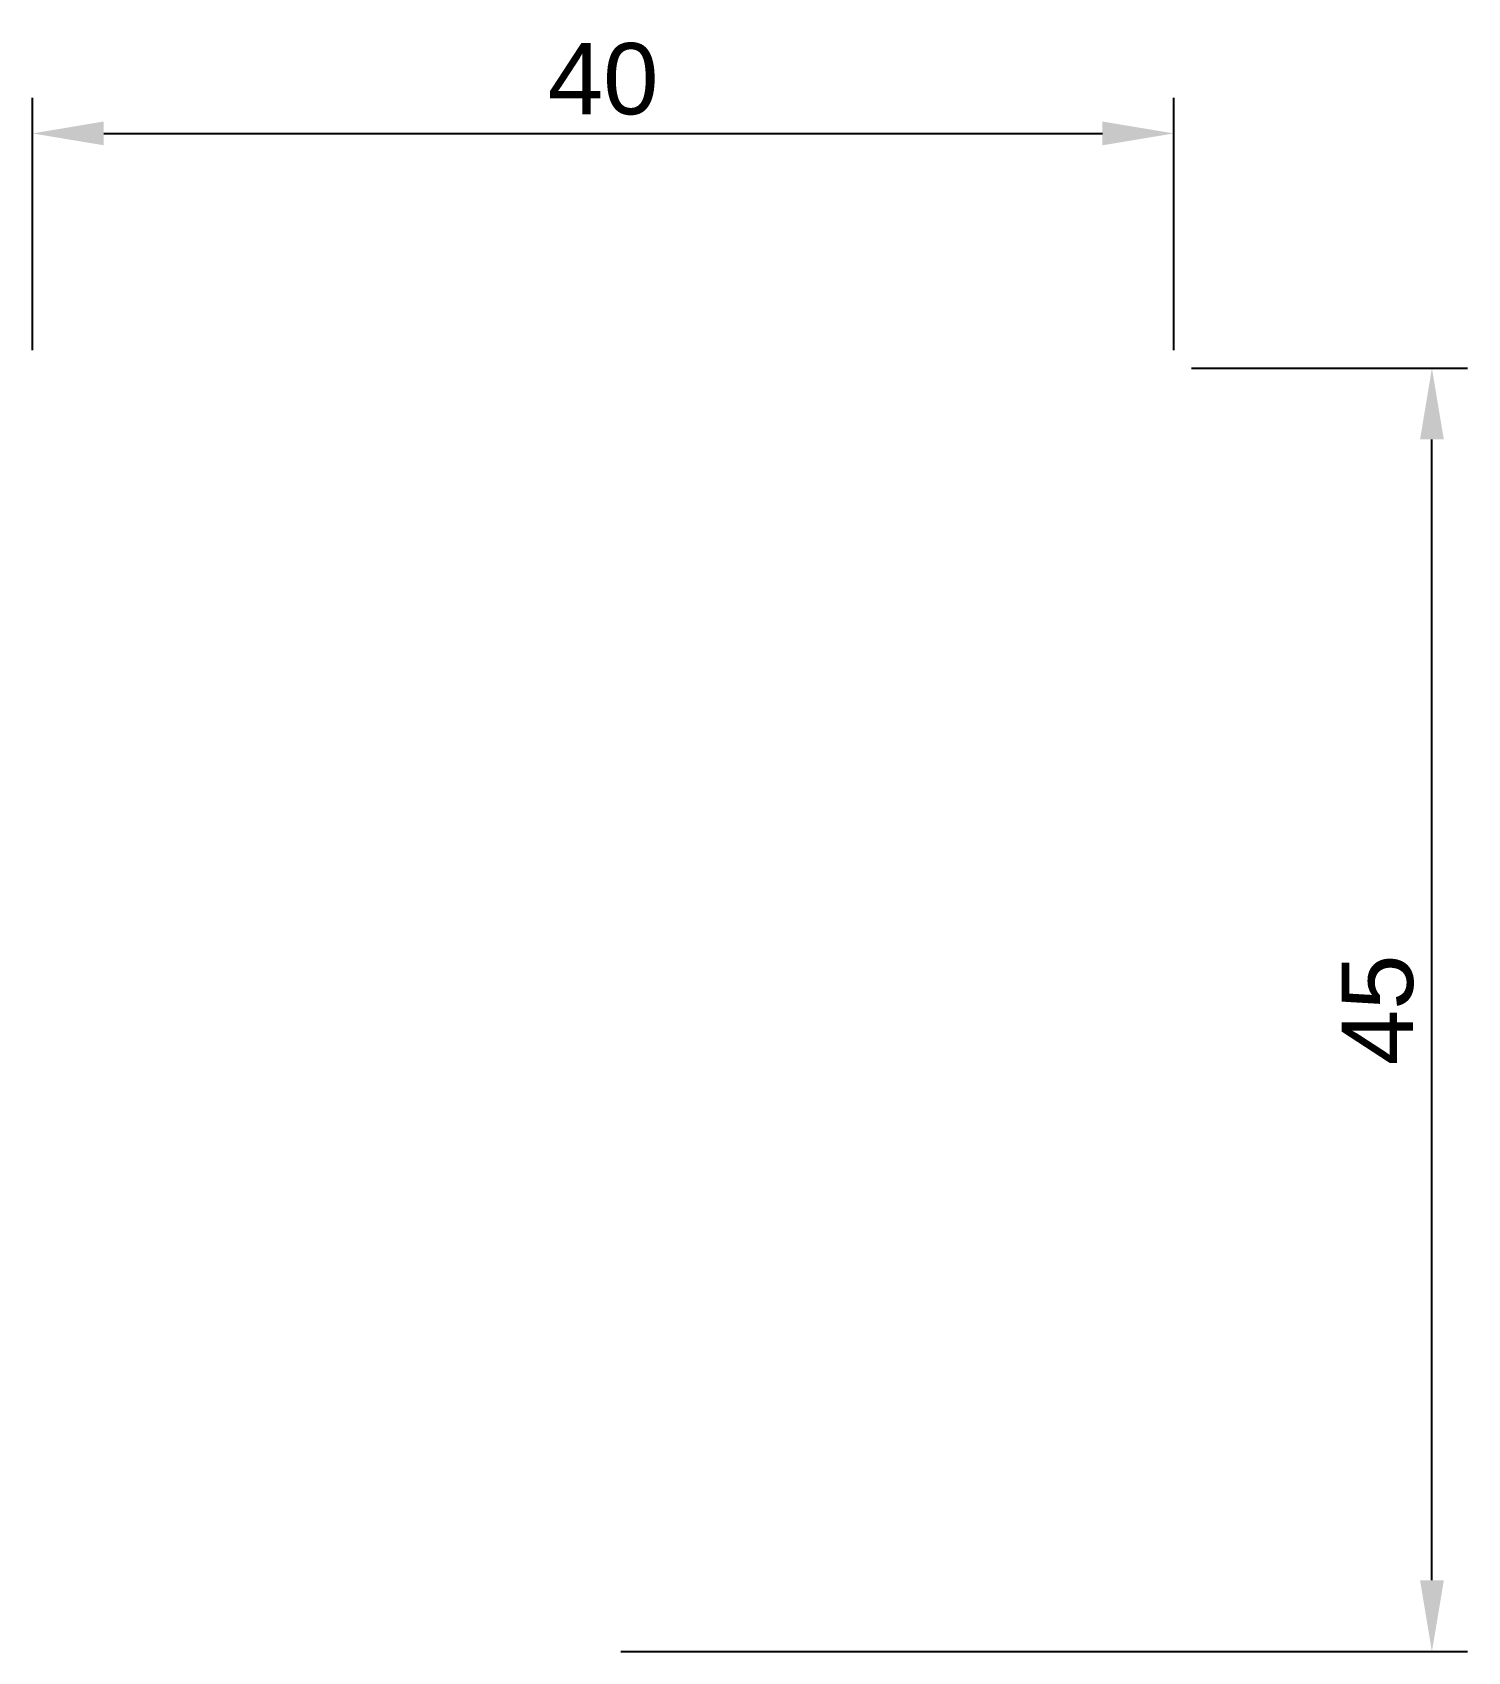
# Paper-space layout '6.2' of a CAD drawing. Header units: millimetres. Extents: x 81.4 to 131.7, y 46.4 to 103.2.
import ezdxf

# ---------------------------------------------------------------- set-up
doc = ezdxf.new("R2010")
doc.units = ezdxf.units.MM
doc.styles.get("Standard").update_dxf_attribs({"font": 'arial.ttf'})
doc.dimstyles.new('ISO-25', dxfattribs={"dimtxt": 2.5, "dimasz": 2.5, "dimexe": 1.25, "dimexo": 0.625, "dimtad": 1, "dimtxsty": 'Standard', "dimcen": 2.5, "dimadec": 0, "dimazin": 0, "dimtfac": 1, "dimtmove": 0, "dimatfit": 3, "dimfxl": 1, "dimarcsym": 0})

# ---------------------------------------------------------------- blocks, each defined once
blk = doc.blocks.new('*D17')
at = {"color": 0, "lineweight": -2, "transparency": 16777216}
for p, q in [((81.378, 92.011), (81.378, 100.866)), ((121.378, 92.011), (121.378, 100.866)), ((83.878, 99.616), (118.878, 99.616))]:
    blk.add_line(p, q, dxfattribs=at)
at = {"color": 0, "transparency": 16777216}
for points in [[(83.878, 100.033), (83.878, 99.199), (81.378, 99.616)], [(118.878, 100.033), (118.878, 99.199), (121.378, 99.616)]]:
    blk.add_solid(points, dxfattribs=at)
at = {"layer": 'Defpoints', "color": 0, "transparency": 16777216}
for p in [(121.378, 99.616), (81.378, 91.386), (121.378, 91.386)]:
    blk.add_point(p, dxfattribs=at)
at = {"color": 0, "transparency": 16777216, "insert": (101.378, 101.517), "char_height": 2.5, "attachment_point": 5}
blk.add_mtext('40', dxfattribs=at)
blk = doc.blocks.new('*D18')
at = {"color": 0, "lineweight": -2, "transparency": 16777216}
for p, q in [((122.003, 91.386), (131.673, 91.386)), ((130.423, 48.886), (130.423, 88.886)), ((102.003, 46.386), (131.673, 46.386))]:
    blk.add_line(p, q, dxfattribs=at)
at = {"color": 0, "transparency": 16777216}
for points in [[(130.006, 88.886), (130.84, 88.886), (130.423, 91.386)], [(130.006, 48.886), (130.84, 48.886), (130.423, 46.386)]]:
    blk.add_solid(points, dxfattribs=at)
at = {"layer": 'Defpoints', "color": 0, "transparency": 16777216}
for p in [(121.378, 91.386), (130.423, 91.386), (101.378, 46.386)]:
    blk.add_point(p, dxfattribs=at)
at = {"color": 0, "transparency": 16777216, "insert": (128.527, 68.886), "char_height": 2.5, "attachment_point": 5, "rotation": 90}
blk.add_mtext('45', dxfattribs=at)

psp = doc.layouts.new('6.2')

# ---------------------------------------------------------------- dimensions: what is measured, and where the dimension line sits
dim = psp.add_linear_dim(base=(121.378, 99.616), p1=(81.378, 91.386), p2=(121.378, 91.386), dimstyle='ISO-25', override={"dimlfac": -1})
dim.commit()
dim.dimension.update_dxf_attribs({"geometry": '*D17', "text_midpoint": (101.378, 101.517)})
dim = psp.add_linear_dim(base=(130.423, 91.386), p1=(101.378, 46.386), p2=(121.378, 91.386), angle=90, dimstyle='ISO-25', override={"dimlfac": -1})
dim.commit()
dim.dimension.update_dxf_attribs({"geometry": '*D18', "text_midpoint": (128.527, 68.886)})

doc.saveas('drawing.dxf')
